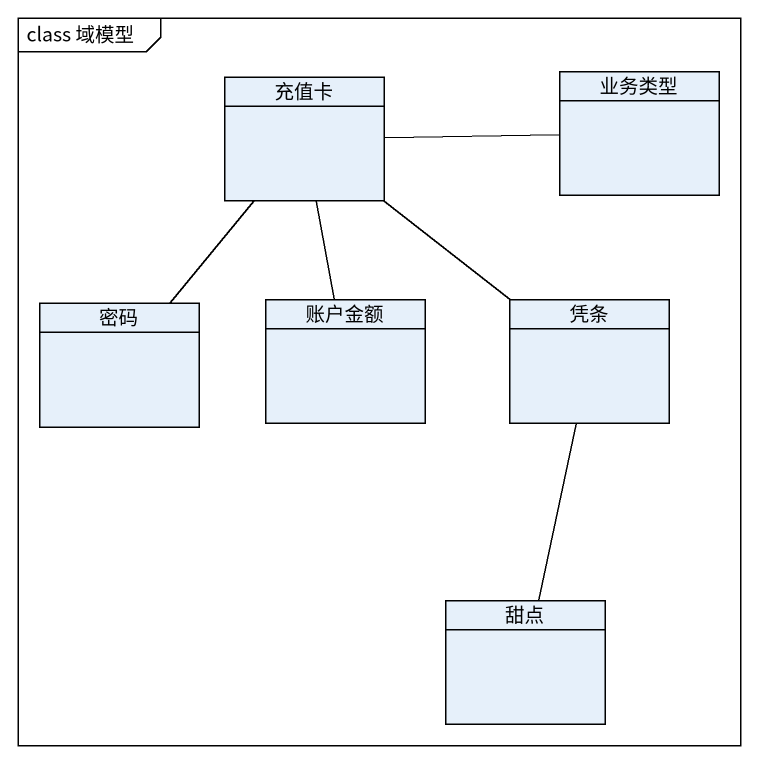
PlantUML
@startuml
mainframe class 域模型
hide circle
hide empty members
class 充值卡
class 业务类型
class 账户金额
class 凭条
class 密码
class 甜点
充值卡 -right- 业务类型
充值卡 -- 账户金额
充值卡 -- 凭条
充值卡 -- 密码
凭条 -- 甜点
@enduml
